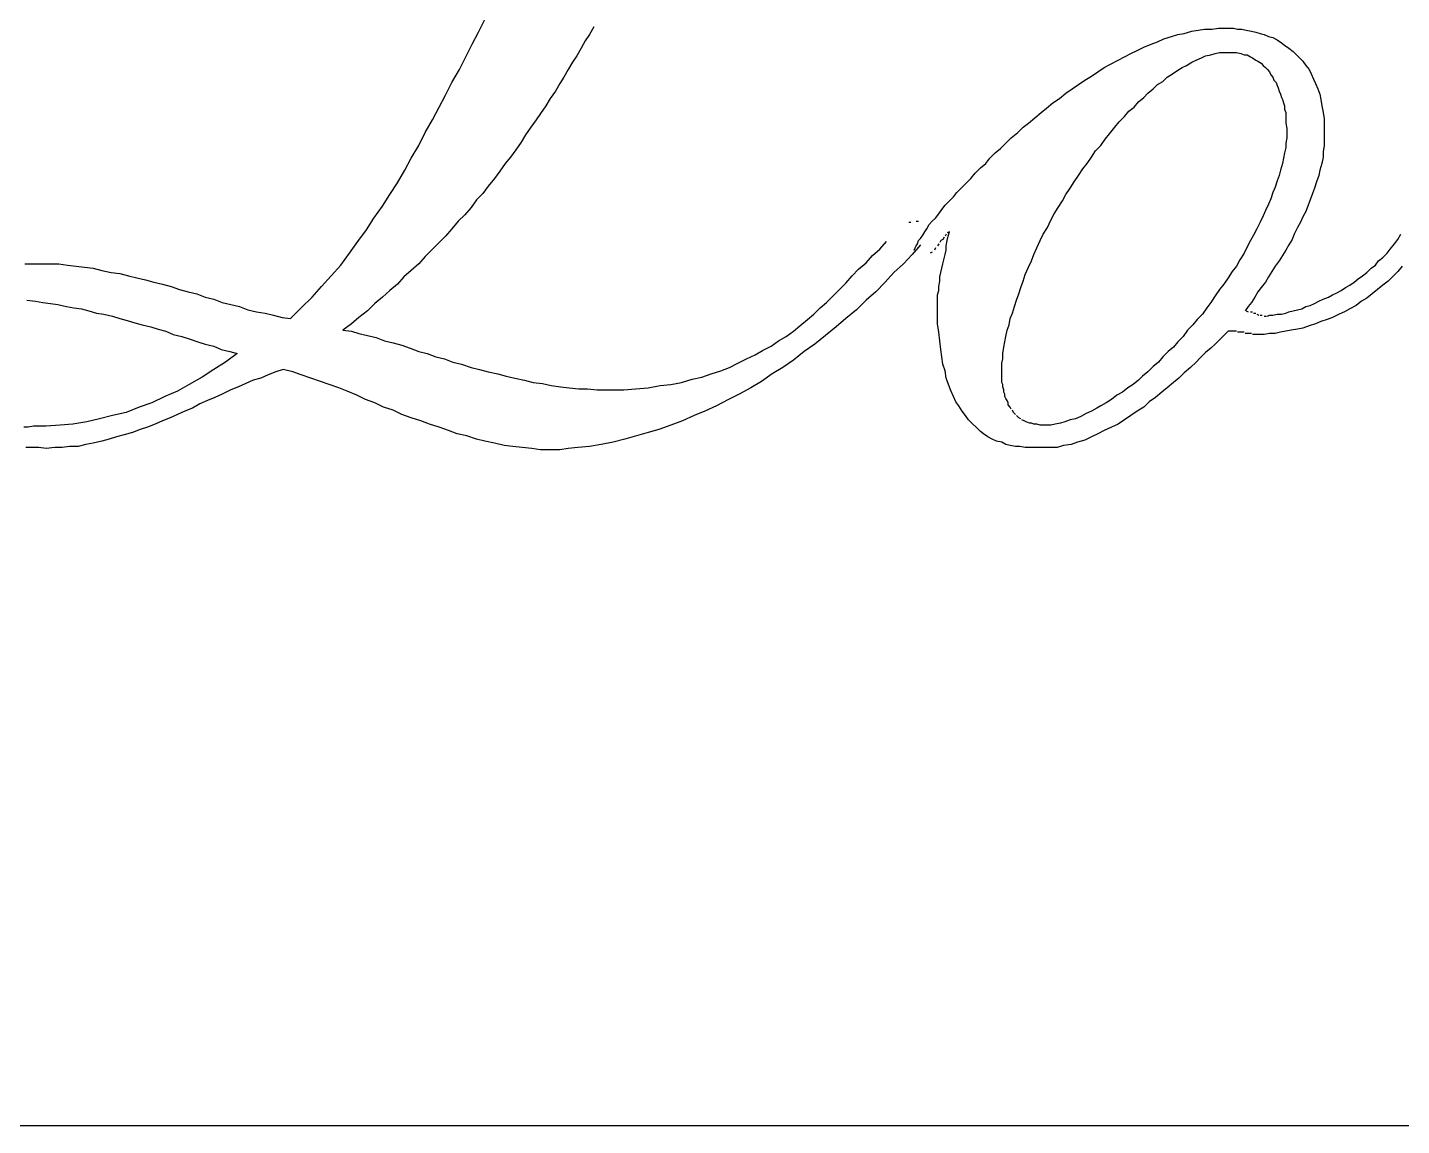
# Model space of a CAD drawing. Extents: x 0 to 382, y 0 to 113.
# Drawn here: x 38.2 to 113.6, y 0 to 60.3 of the extents above; entities that cross this region are included whole.
import ezdxf

# ---------------------------------------------------------------- set-up
doc = ezdxf.new("R2010")
doc.units = 0
doc.layers.get('0').update_dxf_attribs({"linetype": 'CONTINUOUS'})
doc.layers.add('default', color=7, linetype='CONTINUOUS')

msp = doc.modelspace()

# ---------------------------------------------------------------- linework, layer by layer
at = {"color": 0, "linetype": 'CONTINUOUS'}
for p, q in [((62.9384, 60), (63.28994, 60.70314)), ((62.5868, 59.35548), (62.9384, 60)), ((69.03212, 59.88282), (68.79776, 59.53128)), ((69.26648, 60.29298), (69.03212, 59.88282)), ((100.20398, 59.47266), (100.55558, 59.64846)), ((100.55558, 59.64846), (100.96574, 59.76564)), ((100.96574, 59.76564), (101.31728, 59.88282)), ((101.31728, 59.88282), (101.66882, 59.94138)), ((101.66882, 59.94138), (102.07898, 60.05862)), ((102.07898, 60.05862), (102.43058, 60.11718)), ((102.43058, 60.11718), (102.78212, 60.1758)), ((102.78212, 60.1758), (103.19228, 60.1758)), ((103.19228, 60.1758), (103.54382, 60.23436)), ((103.54382, 60.23436), (103.89542, 60.23436)), ((103.89542, 60.23436), (104.12978, 60.23436)), ((104.12978, 60.23436), (104.36414, 60.23436)), ((104.36414, 60.23436), (104.5985, 60.1758)), ((104.5985, 60.1758), (104.83292, 60.1758)), ((104.83292, 60.1758), (105.06728, 60.11718)), ((105.06728, 60.11718), (105.36026, 60.05862)), ((105.36026, 60.05862), (105.59462, 60)), ((105.59462, 60), (105.82898, 59.94138)), ((105.82898, 59.94138), (106.0634, 59.88282)), ((106.0634, 59.88282), (106.29776, 59.76564)), ((106.29776, 59.76564), (106.53212, 59.70702)), ((106.53212, 59.70702), (106.76648, 59.58984)), ((106.76648, 59.58984), (107.0009, 59.41404)), ((62.23526, 58.65234), (62.5868, 59.35548)), ((68.5634, 59.12112), (68.32898, 58.71096)), ((68.79776, 59.53128), (68.5634, 59.12112)), ((98.3876, 58.65234), (98.73914, 58.82814)), ((98.73914, 58.82814), (99.09074, 59.00388)), ((99.09074, 59.00388), (99.44228, 59.17968)), ((99.44228, 59.17968), (99.85244, 59.35548)), ((99.85244, 59.35548), (100.20398, 59.47266)), ((103.13366, 58.76952), (103.36808, 58.82814)), ((103.36808, 58.82814), (103.60244, 58.8867)), ((103.60244, 58.8867), (103.89542, 58.8867)), ((103.89542, 58.8867), (104.12978, 58.8867)), ((104.12978, 58.8867), (104.36414, 58.8867)), ((104.36414, 58.8867), (104.53994, 58.8867)), ((104.53994, 58.8867), (104.7743, 58.82814)), ((104.7743, 58.82814), (104.9501, 58.76952)), ((107.0009, 59.41404), (107.17664, 59.29686)), ((107.17664, 59.29686), (107.411, 59.12112)), ((107.411, 59.12112), (107.64542, 58.94532)), ((107.64542, 58.94532), (107.82116, 58.76952)), ((61.88366, 57.9492), (62.23526, 58.65234)), ((68.09462, 58.35936), (67.86026, 57.9492)), ((68.32898, 58.71096), (68.09462, 58.35936)), ((96.92276, 57.83202), (97.2743, 58.06638)), ((97.2743, 58.06638), (97.6259, 58.24218)), ((97.6259, 58.24218), (98.036, 58.47654)), ((98.036, 58.47654), (98.3876, 58.65234)), ((101.25866, 57.89064), (101.55164, 58.06638)), ((101.55164, 58.06638), (101.786, 58.18362)), ((101.786, 58.18362), (102.07898, 58.35936)), ((102.07898, 58.35936), (102.3134, 58.47654)), ((102.3134, 58.47654), (102.60632, 58.59378)), ((102.60632, 58.59378), (102.84074, 58.71096)), ((102.84074, 58.71096), (103.13366, 58.76952)), ((104.9501, 58.76952), (105.1259, 58.76952)), ((105.1259, 58.76952), (105.30164, 58.65234)), ((105.30164, 58.65234), (105.41882, 58.59378)), ((105.41882, 58.59378), (105.59462, 58.47654)), ((105.59462, 58.47654), (105.7118, 58.41798)), ((105.7118, 58.41798), (105.8876, 58.3008)), ((105.8876, 58.3008), (106.00478, 58.18362)), ((106.00478, 58.18362), (106.12196, 58.06638)), ((106.12196, 58.06638), (106.23914, 57.9492)), ((107.82116, 58.76952), (107.99696, 58.59378)), ((107.99696, 58.59378), (108.17276, 58.41798)), ((108.17276, 58.41798), (108.3485, 58.18362)), ((108.3485, 58.18362), (108.5243, 57.9492)), ((61.4735, 57.24612), (61.88366, 57.9492)), ((67.6259, 57.53904), (67.39148, 57.1875)), ((67.86026, 57.9492), (67.6259, 57.53904)), ((95.86808, 57.12888), (96.21962, 57.3633)), ((96.21962, 57.3633), (96.57116, 57.59766)), ((96.57116, 57.59766), (96.92276, 57.83202)), ((100.49696, 57.30468), (100.73132, 57.53904)), ((100.73132, 57.53904), (101.0243, 57.71484)), ((101.0243, 57.71484), (101.25866, 57.89064)), ((106.23914, 57.9492), (106.35632, 57.83202)), ((106.35632, 57.83202), (106.41494, 57.65628)), ((106.41494, 57.65628), (106.53212, 57.53904)), ((106.53212, 57.53904), (106.59074, 57.3633)), ((106.59074, 57.3633), (106.70792, 57.24612)), ((108.5243, 57.9492), (108.64148, 57.71484)), ((108.64148, 57.71484), (108.75866, 57.42186)), ((108.75866, 57.42186), (108.8759, 57.1875)), ((61.12196, 56.54298), (61.4735, 57.24612)), ((67.15712, 56.77734), (66.86414, 56.36718)), ((67.39148, 57.1875), (67.15712, 56.77734)), ((94.8134, 56.36718), (95.16494, 56.66016)), ((95.16494, 56.66016), (95.51648, 56.89452)), ((95.51648, 56.89452), (95.86808, 57.12888)), ((99.44228, 56.4258), (99.67664, 56.66016)), ((99.67664, 56.66016), (99.96962, 56.89452)), ((99.96962, 56.89452), (100.20398, 57.12888)), ((100.20398, 57.12888), (100.49696, 57.30468)), ((106.70792, 57.24612), (106.76648, 57.07032)), ((106.76648, 57.07032), (106.8251, 56.95314)), ((106.8251, 56.95314), (106.88366, 56.77734)), ((106.88366, 56.77734), (106.94228, 56.60154)), ((106.94228, 56.60154), (107.0009, 56.4258)), ((108.8759, 57.1875), (108.99308, 56.89452)), ((108.99308, 56.89452), (109.11026, 56.60154)), ((109.11026, 56.60154), (109.16882, 56.30862)), ((60.41882, 55.19532), (60.77042, 55.89846)), ((60.77042, 55.89846), (61.12196, 56.54298)), ((66.62978, 55.95702), (66.3368, 55.54686)), ((66.86414, 56.36718), (66.62978, 55.95702)), ((93.81728, 55.60548), (94.11026, 55.83984)), ((94.11026, 55.83984), (94.4618, 56.13282)), ((94.4618, 56.13282), (94.8134, 56.36718)), ((98.62196, 55.66404), (98.91494, 55.89846)), ((98.91494, 55.89846), (99.1493, 56.19138)), ((99.1493, 56.19138), (99.44228, 56.4258)), ((107.0009, 56.4258), (107.05946, 56.30862)), ((107.05946, 56.30862), (107.11808, 56.13282)), ((107.11808, 56.13282), (107.17664, 55.95702)), ((107.17664, 55.95702), (107.17664, 55.78128)), ((109.16882, 56.30862), (109.22744, 55.95702)), ((109.22744, 55.95702), (109.286, 55.60548)), ((60.00866, 54.49218), (60.41882, 55.19532)), ((66.10244, 55.19532), (65.80946, 54.78516)), ((66.3368, 55.54686), (66.10244, 55.19532)), ((93.11414, 55.01952), (93.46574, 55.3125)), ((93.46574, 55.3125), (93.81728, 55.60548)), ((97.86026, 54.78516), (98.09462, 55.07814)), ((98.09462, 55.07814), (98.3876, 55.37112)), ((98.3876, 55.37112), (98.62196, 55.66404)), ((107.17664, 55.78128), (107.23526, 55.60548)), ((107.23526, 55.60548), (107.23526, 55.4883)), ((107.23526, 55.4883), (107.23526, 55.3125)), ((107.23526, 55.3125), (107.23526, 55.1367)), ((107.23526, 55.1367), (107.23526, 55.01952)), ((109.286, 55.60548), (109.34462, 55.25388)), ((109.34462, 55.25388), (109.34462, 54.84378)), ((59.65712, 53.78904), (60.00866, 54.49218)), ((65.51648, 54.375), (65.28212, 53.96484)), ((65.80946, 54.78516), (65.51648, 54.375)), ((92.17664, 54.1992), (92.52824, 54.49218)), ((92.52824, 54.49218), (92.82116, 54.78516)), ((92.82116, 54.78516), (93.11414, 55.01952)), ((97.33292, 54.14064), (97.56728, 54.43362)), ((97.56728, 54.43362), (97.86026, 54.78516)), ((107.23526, 55.01952), (107.29382, 54.72654)), ((107.29382, 54.72654), (107.29382, 54.49218)), ((107.29382, 54.49218), (107.29382, 54.1992)), ((109.34462, 54.84378), (109.34462, 54.43362)), ((109.34462, 54.43362), (109.34462, 54.14064)), ((59.24696, 53.08596), (59.65712, 53.78904)), ((64.98914, 53.55468), (64.69616, 53.14452)), ((65.28212, 53.96484), (64.98914, 53.55468)), ((91.29776, 53.37888), (91.59074, 53.6133)), ((91.59074, 53.6133), (91.88366, 53.90628)), ((91.88366, 53.90628), (92.17664, 54.1992)), ((96.80558, 53.49612), (97.0985, 53.78904)), ((97.0985, 53.78904), (97.33292, 54.14064)), ((107.23526, 53.67186), (107.17664, 53.37888)), ((107.29382, 54.1992), (107.23526, 53.90628)), ((107.23526, 53.90628), (107.23526, 53.67186)), ((109.34462, 53.78904), (109.286, 53.4375)), ((109.34462, 54.14064), (109.34462, 53.78904)), ((58.89542, 52.44138), (59.24696, 53.08596)), ((64.40324, 52.79298), (64.11026, 52.38282)), ((64.69616, 53.14452), (64.40324, 52.79298)), ((90.47744, 52.55862), (90.77042, 52.79298)), ((90.77042, 52.79298), (91.00478, 53.08596)), ((91.00478, 53.08596), (91.29776, 53.37888)), ((96.10244, 52.5), (96.3368, 52.79298)), ((96.3368, 52.79298), (96.57116, 53.14452)), ((96.57116, 53.14452), (96.80558, 53.49612)), ((107.05946, 52.79298), (106.94228, 52.44138)), ((107.11808, 53.08596), (107.05946, 52.79298)), ((107.17664, 53.37888), (107.11808, 53.08596)), ((109.22744, 52.79298), (109.11026, 52.44138)), ((109.286, 53.14452), (109.22744, 52.79298)), ((109.286, 53.4375), (109.286, 53.14452)), ((58.48526, 51.7383), (58.89542, 52.44138)), ((64.11026, 52.38282), (63.81728, 51.97266)), ((89.9501, 51.97266), (90.18446, 52.26564)), ((90.18446, 52.26564), (90.47744, 52.55862)), ((95.63366, 51.79686), (95.86808, 52.14846)), ((95.86808, 52.14846), (96.10244, 52.5)), ((106.88366, 52.14846), (106.76648, 51.85548)), ((106.94228, 52.44138), (106.88366, 52.14846)), ((109.05164, 52.14846), (108.93446, 51.79686)), ((109.11026, 52.44138), (109.05164, 52.14846)), ((58.0751, 51.09378), (58.48526, 51.7383)), ((63.46574, 51.5625), (63.17276, 51.15234)), ((63.81728, 51.97266), (63.46574, 51.5625)), ((89.1884, 51.21096), (89.42276, 51.44532)), ((89.42276, 51.44532), (89.71574, 51.7383)), ((89.71574, 51.7383), (89.9501, 51.97266)), ((95.16494, 51.09378), (95.3993, 51.44532)), ((95.3993, 51.44532), (95.63366, 51.79686)), ((106.6493, 51.50388), (106.53212, 51.21096)), ((106.76648, 51.85548), (106.6493, 51.50388)), ((108.81728, 51.44532), (108.7001, 51.15234)), ((108.93446, 51.79686), (108.81728, 51.44532)), ((57.66494, 50.4492), (58.0751, 51.09378)), ((62.82116, 50.8008), (62.52824, 50.39064)), ((63.17276, 51.15234), (62.82116, 50.8008)), ((88.54382, 50.50782), (88.77824, 50.74218)), ((88.77824, 50.74218), (89.0126, 50.97654)), ((89.0126, 50.97654), (89.1884, 51.21096)), ((94.75478, 50.39064), (94.98914, 50.74218)), ((94.98914, 50.74218), (95.16494, 51.09378)), ((106.29776, 50.56638), (106.12196, 50.21484)), ((106.41494, 50.85936), (106.29776, 50.56638)), ((106.53212, 51.21096), (106.41494, 50.85936)), ((108.58292, 50.8008), (108.46574, 50.50782)), ((108.7001, 51.15234), (108.58292, 50.8008)), ((56.786, 49.16016), (57.19616, 49.80468)), ((57.19616, 49.80468), (57.66494, 50.4492)), ((62.17664, 49.98048), (61.8251, 49.62888)), ((62.52824, 50.39064), (62.17664, 49.98048)), ((87.84074, 49.62888), (88.01648, 49.80468)), ((88.01648, 49.80468), (88.19228, 50.03904)), ((88.19228, 50.03904), (88.36808, 50.27346)), ((88.36808, 50.27346), (88.54382, 50.50782)), ((94.34462, 49.6875), (94.52042, 50.03904)), ((94.52042, 50.03904), (94.75478, 50.39064)), ((106.00478, 49.92186), (105.82898, 49.57032)), ((106.12196, 50.21484), (106.00478, 49.92186)), ((108.17276, 49.8633), (108.05558, 49.57032)), ((108.3485, 50.15628), (108.17276, 49.8633)), ((108.46574, 50.50782), (108.3485, 50.15628)), ((56.31728, 48.51564), (56.786, 49.16016)), ((61.4735, 49.21878), (61.12196, 48.80862)), ((61.8251, 49.62888), (61.4735, 49.21878)), ((86.55164, 49.57032), (86.66882, 49.57032)), ((86.9618, 49.62888), (87.07898, 49.62888)), ((87.3134, 48.86718), (87.43058, 49.04298)), ((87.43058, 49.04298), (87.54776, 49.21878)), ((87.54776, 49.21878), (87.66494, 49.45314)), ((87.66494, 49.45314), (87.84074, 49.62888)), ((88.77824, 49.04298), (88.661, 48.98436)), ((88.71962, 48.80862), (88.77824, 49.04298)), ((93.93446, 48.9258), (94.16882, 49.27734)), ((94.16882, 49.27734), (94.34462, 49.6875)), ((105.65324, 49.21878), (105.47744, 48.86718)), ((105.82898, 49.57032), (105.65324, 49.21878)), ((107.87978, 49.27734), (107.70398, 48.9258)), ((108.05558, 49.57032), (107.87978, 49.27734)), ((55.8485, 47.87112), (56.31728, 48.51564)), ((60.77042, 48.45702), (60.36026, 48.04686)), ((61.12196, 48.80862), (60.77042, 48.45702)), ((84.96962, 48.10548), (85.32116, 48.51564)), ((87.19616, 48.33984), (86.72744, 47.8125)), ((86.90324, 48.16404), (86.9618, 48.28128)), ((86.9618, 48.28128), (87.02042, 48.39846)), ((87.02042, 48.39846), (87.07898, 48.5742)), ((87.07898, 48.5742), (87.19616, 48.69138)), ((87.19616, 48.69138), (87.3134, 48.86718)), ((88.19228, 48.39846), (88.13366, 48.28128)), ((88.30946, 48.5742), (88.2509, 48.45702)), ((88.42664, 48.63282), (88.30946, 48.5742)), ((88.48526, 48.75), (88.42664, 48.63282)), ((88.60244, 48.9258), (88.54382, 48.80862)), ((88.60244, 48.28128), (88.661, 48.5742)), ((88.60244, 48.04686), (88.60244, 48.28128)), ((88.661, 48.5742), (88.71962, 48.80862)), ((93.58292, 48.16404), (93.75866, 48.5742)), ((93.75866, 48.5742), (93.93446, 48.9258)), ((105.30164, 48.5742), (105.1259, 48.22266)), ((105.47744, 48.86718), (105.30164, 48.5742)), ((107.411, 48.33984), (107.23526, 48.04686)), ((107.5868, 48.63282), (107.411, 48.33984)), ((107.70398, 48.9258), (107.5868, 48.63282)), ((112.97744, 48.10548), (113.2118, 48.39846)), ((113.2118, 48.39846), (113.3876, 48.63282)), ((113.3876, 48.63282), (113.5634, 48.9258)), ((55.37978, 47.22654), (55.8485, 47.87112)), ((60.00866, 47.69532), (59.65712, 47.28516)), ((60.36026, 48.04686), (60.00866, 47.69532)), ((84.20792, 47.34378), (84.55946, 47.75388)), ((84.55946, 47.75388), (84.96962, 48.10548)), ((86.72744, 47.8125), (86.25866, 47.28516)), ((86.84462, 48.04686), (86.90324, 48.16404)), ((87.84074, 47.92968), (87.7235, 47.87112)), ((88.01648, 48.16404), (87.95792, 48.04686)), ((88.42664, 47.28516), (88.48526, 47.57814)), ((88.48526, 47.57814), (88.54382, 47.8125)), ((88.54382, 47.8125), (88.60244, 48.04686)), ((93.28994, 47.46096), (93.40712, 47.8125)), ((93.40712, 47.8125), (93.58292, 48.16404)), ((104.71574, 47.51952), (104.53994, 47.16798)), ((104.9501, 47.87112), (104.71574, 47.51952)), ((105.1259, 48.22266), (104.9501, 47.87112)), ((107.05946, 47.75388), (106.88366, 47.46096)), ((107.23526, 48.04686), (107.05946, 47.75388)), ((112.33292, 47.46096), (112.56728, 47.6367)), ((112.56728, 47.6367), (112.80164, 47.87112)), ((112.80164, 47.87112), (112.97744, 48.10548)), ((38.036, 47.28516), (38.50478, 47.28516)), ((38.50478, 47.28516), (38.9735, 47.28516)), ((38.9735, 47.28516), (39.44228, 47.28516)), ((39.44228, 47.28516), (39.911, 47.28516)), ((39.911, 47.28516), (40.37978, 47.22654)), ((40.37978, 47.22654), (40.8485, 47.16798)), ((40.8485, 47.16798), (41.31728, 47.10936)), ((41.31728, 47.10936), (41.786, 47.0508)), ((41.786, 47.0508), (42.25478, 46.93362)), ((42.25478, 46.93362), (42.78212, 46.81638)), ((42.78212, 46.81638), (43.2509, 46.75782)), ((43.2509, 46.75782), (43.71962, 46.64064)), ((54.85244, 46.64064), (55.37978, 47.22654)), ((59.24696, 46.93362), (58.8368, 46.58202)), ((59.65712, 47.28516), (59.24696, 46.93362)), ((83.44616, 46.64064), (83.79776, 46.99218)), ((83.79776, 46.99218), (84.20792, 47.34378)), ((85.73132, 46.81638), (85.2626, 46.28904)), ((86.25866, 47.28516), (85.73132, 46.81638)), ((88.2509, 46.58202), (88.30946, 46.81638)), ((88.30946, 46.81638), (88.36808, 47.0508)), ((88.36808, 47.0508), (88.42664, 47.28516)), ((92.9384, 46.6992), (93.11414, 47.10936)), ((93.11414, 47.10936), (93.28994, 47.46096)), ((104.30558, 46.875), (104.07116, 46.52346)), ((104.53994, 47.16798), (104.30558, 46.875)), ((106.4735, 46.875), (106.29776, 46.58202)), ((106.6493, 47.16798), (106.4735, 46.875)), ((106.88366, 47.46096), (106.6493, 47.16798)), ((111.45398, 46.64064), (111.6884, 46.81638)), ((111.6884, 46.81638), (111.92276, 47.0508)), ((111.92276, 47.0508), (112.15712, 47.22654)), ((112.15712, 47.22654), (112.33292, 47.46096)), ((113.3876, 46.875), (113.09462, 46.58202)), ((113.62196, 47.16798), (113.3876, 46.875)), ((43.71962, 46.64064), (44.1884, 46.52346)), ((44.1884, 46.52346), (44.65712, 46.40628)), ((44.65712, 46.40628), (45.1259, 46.28904)), ((45.1259, 46.28904), (45.59462, 46.17186)), ((45.59462, 46.17186), (46.0634, 46.05468)), ((46.0634, 46.05468), (46.53212, 45.87888)), ((53.79776, 45.46878), (54.3251, 46.05468)), ((54.3251, 46.05468), (54.85244, 46.64064)), ((58.48526, 46.17186), (58.0751, 45.82032)), ((58.8368, 46.58202), (58.48526, 46.17186)), ((82.74308, 45.87888), (83.09462, 46.23048)), ((83.09462, 46.23048), (83.44616, 46.64064)), ((85.2626, 46.28904), (84.73526, 45.7617)), ((88.19228, 46.05468), (88.2509, 46.34766)), ((88.19228, 45.82032), (88.19228, 46.05468)), ((88.2509, 46.34766), (88.2509, 46.58202)), ((92.70398, 45.99612), (92.82116, 46.34766)), ((92.82116, 46.34766), (92.9384, 46.6992)), ((103.8368, 46.17186), (103.60244, 45.87888)), ((104.07116, 46.52346), (103.8368, 46.17186)), ((106.12196, 46.28904), (105.8876, 45.99612)), ((106.29776, 46.58202), (106.12196, 46.28904)), ((110.51648, 45.99612), (110.7509, 46.1133)), ((110.7509, 46.1133), (110.98526, 46.28904)), ((110.98526, 46.28904), (111.21962, 46.46484)), ((111.21962, 46.46484), (111.45398, 46.64064)), ((112.56728, 46.1133), (112.2743, 45.87888)), ((112.86026, 46.34766), (112.56728, 46.1133)), ((113.09462, 46.58202), (112.86026, 46.34766)), ((38.15324, 45.29298), (38.62196, 45.23436)), ((46.53212, 45.87888), (47.0009, 45.7617)), ((47.0009, 45.7617), (47.46962, 45.64452)), ((47.46962, 45.64452), (47.9384, 45.46878)), ((47.9384, 45.46878), (48.40712, 45.35154)), ((48.40712, 45.35154), (48.8759, 45.1758)), ((53.2118, 44.88282), (53.79776, 45.46878)), ((57.66494, 45.46878), (57.25478, 45.11718)), ((58.0751, 45.82032), (57.66494, 45.46878)), ((82.03994, 45.1758), (82.39148, 45.52734)), ((82.39148, 45.52734), (82.74308, 45.87888)), ((84.20792, 45.29298), (83.68058, 44.76564)), ((84.73526, 45.7617), (84.20792, 45.29298)), ((88.13366, 45.58596), (88.19228, 45.82032)), ((88.13366, 45.35154), (88.13366, 45.58596)), ((88.13366, 45.05862), (88.13366, 45.35154)), ((92.35244, 44.94138), (92.46962, 45.29298)), ((92.46962, 45.29298), (92.5868, 45.64452)), ((92.5868, 45.64452), (92.70398, 45.99612)), ((103.36808, 45.52734), (103.13366, 45.1758)), ((103.60244, 45.87888), (103.36808, 45.52734)), ((105.536, 45.46878), (105.36026, 45.1758)), ((105.7118, 45.7617), (105.536, 45.46878)), ((105.8876, 45.99612), (105.7118, 45.7617)), ((109.05164, 45.23436), (109.286, 45.35154)), ((109.286, 45.35154), (109.57898, 45.46878)), ((109.57898, 45.46878), (109.8134, 45.58596)), ((109.8134, 45.58596), (110.04776, 45.70314)), ((110.04776, 45.70314), (110.28212, 45.82032)), ((110.28212, 45.82032), (110.51648, 45.99612)), ((111.6884, 45.41016), (111.39542, 45.23436)), ((111.98132, 45.64452), (111.6884, 45.41016)), ((112.2743, 45.87888), (111.98132, 45.64452)), ((38.62196, 45.23436), (39.03212, 45.1758)), ((39.03212, 45.1758), (39.44228, 45.11718)), ((39.44228, 45.11718), (39.85244, 45.05862)), ((39.85244, 45.05862), (40.32116, 44.94138)), ((40.32116, 44.94138), (40.73132, 44.88282)), ((40.73132, 44.88282), (41.14148, 44.8242)), ((41.14148, 44.8242), (41.55164, 44.70702)), ((41.55164, 44.70702), (41.9618, 44.58984)), ((41.9618, 44.58984), (42.37196, 44.53128)), ((42.37196, 44.53128), (42.84074, 44.41404)), ((48.8759, 45.1758), (49.34462, 45.05862)), ((49.34462, 45.05862), (49.8134, 44.94138)), ((49.8134, 44.94138), (50.28212, 44.76564)), ((50.28212, 44.76564), (50.7509, 44.64846)), ((50.7509, 44.64846), (51.21962, 44.58984)), ((51.21962, 44.58984), (51.6884, 44.47266)), ((52.6259, 44.29686), (53.2118, 44.88282)), ((56.84462, 44.70702), (56.3759, 44.35548)), ((57.25478, 45.11718), (56.84462, 44.70702)), ((80.98526, 44.2383), (81.3368, 44.53128)), ((81.3368, 44.53128), (81.6884, 44.88282)), ((81.6884, 44.88282), (82.03994, 45.1758)), ((83.68058, 44.76564), (83.09462, 44.29686)), ((88.13366, 44.53128), (88.13366, 45.05862)), ((88.13366, 44.00388), (88.13366, 44.53128)), ((92.11808, 44.29686), (92.23526, 44.58984)), ((92.23526, 44.58984), (92.35244, 44.94138)), ((102.66494, 44.53128), (102.37196, 44.2383)), ((102.8993, 44.88282), (102.66494, 44.53128)), ((103.13366, 45.1758), (102.8993, 44.88282)), ((105.18446, 44.94138), (105.00866, 44.70702)), ((105.06728, 44.70702), (105.18446, 44.64846)), ((105.36026, 45.1758), (105.18446, 44.94138)), ((105.30164, 44.64846), (105.41882, 44.64846)), ((105.47744, 44.58984), (105.59462, 44.58984)), ((105.65324, 44.53128), (105.77042, 44.47266)), ((106.53212, 44.47266), (106.76648, 44.53128)), ((106.76648, 44.53128), (107.0009, 44.53128)), ((107.0009, 44.53128), (107.23526, 44.58984)), ((107.23526, 44.58984), (107.411, 44.64846)), ((107.411, 44.64846), (107.64542, 44.70702)), ((107.64542, 44.70702), (107.87978, 44.76564)), ((107.87978, 44.76564), (108.11414, 44.8242)), ((108.11414, 44.8242), (108.3485, 44.94138)), ((108.3485, 44.94138), (108.58292, 45)), ((108.58292, 45), (108.81728, 45.11718)), ((108.81728, 45.11718), (109.05164, 45.23436)), ((110.16494, 44.53128), (109.8134, 44.35548)), ((110.45792, 44.64846), (110.16494, 44.53128)), ((110.7509, 44.8242), (110.45792, 44.64846)), ((111.10244, 45), (110.7509, 44.8242)), ((111.39542, 45.23436), (111.10244, 45)), ((42.84074, 44.41404), (43.2509, 44.29686)), ((43.2509, 44.29686), (43.661, 44.17968)), ((43.661, 44.17968), (44.07116, 44.0625)), ((44.07116, 44.0625), (44.48132, 43.94532)), ((44.48132, 43.94532), (44.9501, 43.82814)), ((44.9501, 43.82814), (45.36026, 43.71096)), ((51.6884, 44.47266), (52.15712, 44.35548)), ((52.15712, 44.35548), (52.6259, 44.29686)), ((55.96574, 44.00388), (55.49696, 43.65234)), ((56.3759, 44.35548), (55.96574, 44.00388)), ((80.2235, 43.59378), (80.5751, 43.8867)), ((80.5751, 43.8867), (80.98526, 44.2383)), ((82.56728, 43.82814), (81.98132, 43.35936)), ((83.09462, 44.29686), (82.56728, 43.82814)), ((88.19228, 43.53516), (88.13366, 44.00388)), ((91.94228, 43.65234), (92.05946, 43.94532)), ((92.05946, 43.94532), (92.11808, 44.29686)), ((102.1376, 43.94532), (101.84462, 43.65234)), ((102.37196, 44.2383), (102.1376, 43.94532)), ((105.82898, 44.47266), (105.94616, 44.47266)), ((106.0634, 44.41404), (106.18058, 44.41404)), ((106.23914, 44.41404), (106.35632, 44.47266)), ((106.35632, 44.47266), (106.53212, 44.47266)), ((108.17276, 43.76952), (107.87978, 43.71096)), ((108.5243, 43.8867), (108.17276, 43.76952)), ((108.8759, 44.00388), (108.5243, 43.8867)), ((109.16882, 44.12112), (108.8759, 44.00388)), ((109.52042, 44.2383), (109.16882, 44.12112)), ((109.8134, 44.35548), (109.52042, 44.2383)), ((45.36026, 43.71096), (45.77042, 43.59378)), ((45.77042, 43.59378), (46.18058, 43.41798)), ((46.18058, 43.41798), (46.6493, 43.3008)), ((46.6493, 43.3008), (47.05946, 43.18362)), ((47.05946, 43.18362), (47.52824, 43.00782)), ((47.52824, 43.00782), (47.9384, 42.89064)), ((55.49696, 43.65234), (55.96574, 43.59378)), ((55.96574, 43.59378), (56.3759, 43.47654)), ((56.3759, 43.47654), (56.84462, 43.35936)), ((56.84462, 43.35936), (57.3134, 43.24218)), ((57.3134, 43.24218), (57.78212, 43.06638)), ((57.78212, 43.06638), (58.2509, 42.9492)), ((78.99308, 42.77346), (79.40324, 43.06638)), ((79.40324, 43.06638), (79.8134, 43.3008)), ((79.8134, 43.3008), (80.2235, 43.59378)), ((81.98132, 43.35936), (81.39542, 42.89064)), ((88.2509, 43.06638), (88.19228, 43.53516)), ((88.30946, 42.59766), (88.2509, 43.06638)), ((91.76648, 42.71484), (91.8251, 43.00782)), ((91.8251, 43.00782), (91.88366, 43.3008)), ((91.88366, 43.3008), (91.94228, 43.65234)), ((101.31728, 43.00782), (101.08292, 42.71484)), ((101.61026, 43.3008), (101.31728, 43.00782)), ((101.84462, 43.65234), (101.61026, 43.3008)), ((103.60244, 43.125), (103.36808, 42.89064)), ((103.8368, 43.35936), (103.60244, 43.125)), ((104.07116, 43.59378), (103.8368, 43.35936)), ((104.1884, 43.59378), (104.07116, 43.59378)), ((104.30558, 43.59378), (104.1884, 43.59378)), ((104.42276, 43.59378), (104.30558, 43.59378)), ((104.53994, 43.59378), (104.42276, 43.59378)), ((104.71574, 43.53516), (104.5985, 43.53516)), ((104.83292, 43.53516), (104.71574, 43.53516)), ((104.9501, 43.53516), (104.83292, 43.53516)), ((105.1259, 43.47654), (105.00866, 43.47654)), ((105.24308, 43.47654), (105.1259, 43.47654)), ((105.36026, 43.47654), (105.24308, 43.47654)), ((105.536, 43.41798), (105.41882, 43.41798)), ((105.65324, 43.41798), (105.536, 43.41798)), ((105.77042, 43.41798), (105.65324, 43.41798)), ((106.0634, 43.41798), (105.77042, 43.41798)), ((106.35632, 43.47654), (106.0634, 43.41798)), ((106.6493, 43.47654), (106.35632, 43.47654)), ((106.94228, 43.53516), (106.6493, 43.47654)), ((107.23526, 43.59378), (106.94228, 43.53516)), ((107.52824, 43.65234), (107.23526, 43.59378)), ((107.87978, 43.71096), (107.52824, 43.65234)), ((47.9384, 42.89064), (48.40712, 42.77346)), ((48.40712, 42.77346), (48.81728, 42.59766)), ((48.81728, 42.59766), (49.286, 42.48048)), ((49.69616, 42.3633), (49.05164, 41.89452)), ((49.286, 42.48048), (49.69616, 42.3633)), ((58.2509, 42.9492), (58.71962, 42.83202)), ((58.71962, 42.83202), (59.1884, 42.65628)), ((59.1884, 42.65628), (59.65712, 42.48048)), ((59.65712, 42.48048), (60.1259, 42.3633)), ((60.1259, 42.3633), (60.59462, 42.1875)), ((77.64542, 42.07032), (78.11414, 42.30468)), ((78.11414, 42.30468), (78.5243, 42.53904)), ((78.5243, 42.53904), (78.99308, 42.77346)), ((80.80946, 42.48048), (80.2235, 42.0117)), ((81.39542, 42.89064), (80.80946, 42.48048)), ((88.36808, 42.1875), (88.30946, 42.59766)), ((91.70792, 42.3633), (91.76648, 42.71484)), ((91.70792, 42.07032), (91.70792, 42.3633)), ((100.78994, 42.48048), (100.49696, 42.1875)), ((101.08292, 42.71484), (100.78994, 42.48048)), ((102.84074, 42.42186), (102.54776, 42.12888)), ((103.13366, 42.65628), (102.84074, 42.42186)), ((103.36808, 42.89064), (103.13366, 42.65628)), ((48.40712, 41.48436), (47.7626, 41.0742)), ((49.05164, 41.89452), (48.40712, 41.48436)), ((52.21574, 41.48436), (51.80558, 41.36718)), ((52.74308, 41.36718), (52.21574, 41.48436)), ((60.59462, 42.1875), (61.0634, 42.07032)), ((61.0634, 42.07032), (61.53212, 41.89452)), ((61.53212, 41.89452), (62.0009, 41.77734)), ((62.0009, 41.77734), (62.52824, 41.60154)), ((62.52824, 41.60154), (62.99696, 41.48436)), ((62.99696, 41.48436), (63.46574, 41.36718)), ((76.23914, 41.4258), (76.70792, 41.60154)), ((76.70792, 41.60154), (77.17664, 41.83596)), ((77.17664, 41.83596), (77.64542, 42.07032)), ((79.6376, 41.60154), (79.05164, 41.25)), ((80.2235, 42.0117), (79.6376, 41.60154)), ((88.42664, 41.77734), (88.36808, 42.1875)), ((88.54382, 41.4258), (88.42664, 41.77734)), ((91.6493, 41.83596), (91.70792, 42.07032)), ((91.6493, 41.54298), (91.6493, 41.83596)), ((91.6493, 41.25), (91.6493, 41.54298)), ((99.96962, 41.66016), (99.67664, 41.36718)), ((100.2626, 41.89452), (99.96962, 41.66016)), ((100.49696, 42.1875), (100.2626, 41.89452)), ((102.02042, 41.60154), (101.66882, 41.30862)), ((102.3134, 41.89452), (102.02042, 41.60154)), ((102.54776, 42.12888), (102.3134, 41.89452)), ((47.7626, 41.0742), (47.05946, 40.66404)), ((50.16494, 40.72266), (49.75478, 40.54686)), ((50.5751, 40.89846), (50.16494, 40.72266)), ((50.98526, 41.01564), (50.5751, 40.89846)), ((51.39542, 41.19138), (50.98526, 41.01564)), ((51.80558, 41.36718), (51.39542, 41.19138)), ((53.2118, 41.19138), (52.74308, 41.36718)), ((53.73914, 41.01564), (53.2118, 41.19138)), ((54.26648, 40.83984), (53.73914, 41.01564)), ((54.73526, 40.66404), (54.26648, 40.83984)), ((63.46574, 41.36718), (63.99308, 41.25)), ((63.99308, 41.25), (64.4618, 41.13282)), ((64.4618, 41.13282), (64.93058, 41.01564)), ((64.93058, 41.01564), (65.45792, 40.89846)), ((65.45792, 40.89846), (65.92664, 40.78128)), ((65.92664, 40.78128), (66.45398, 40.72266)), ((66.45398, 40.72266), (66.92276, 40.60548)), ((73.48526, 40.66404), (74.07116, 40.78128)), ((74.07116, 40.78128), (74.65712, 40.95702)), ((74.65712, 40.95702), (75.18446, 41.0742)), ((75.18446, 41.0742), (75.7118, 41.25)), ((75.7118, 41.25), (76.23914, 41.4258)), ((78.46574, 40.83984), (77.87978, 40.4883)), ((79.05164, 41.25), (78.46574, 40.83984)), ((88.60244, 41.01564), (88.54382, 41.4258)), ((88.71962, 40.72266), (88.60244, 41.01564)), ((88.8368, 40.37112), (88.71962, 40.72266)), ((91.6493, 41.13282), (91.6493, 41.25)), ((91.6493, 41.01564), (91.6493, 41.13282)), ((91.6493, 40.89846), (91.6493, 41.01564)), ((91.6493, 40.78128), (91.6493, 40.89846)), ((91.70792, 40.66404), (91.6493, 40.78128)), ((99.1493, 40.89846), (98.85632, 40.66404)), ((99.38366, 41.13282), (99.1493, 40.89846)), ((99.67664, 41.36718), (99.38366, 41.13282)), ((101.08292, 40.78128), (100.73132, 40.4883)), ((101.3759, 41.01564), (101.08292, 40.78128)), ((101.66882, 41.30862), (101.3759, 41.01564)), ((45.7118, 40.01952), (45.00866, 39.66798)), ((46.41494, 40.3125), (45.7118, 40.01952)), ((47.05946, 40.66404), (46.41494, 40.3125)), ((48.8759, 40.1367), (48.46574, 39.96096)), ((49.34462, 40.37112), (48.8759, 40.1367)), ((49.75478, 40.54686), (49.34462, 40.37112)), ((55.2626, 40.4883), (54.73526, 40.66404)), ((55.73132, 40.3125), (55.2626, 40.4883)), ((56.25866, 40.07814), (55.73132, 40.3125)), ((56.72744, 39.84378), (56.25866, 40.07814)), ((66.92276, 40.60548), (67.4501, 40.54686)), ((67.4501, 40.54686), (67.91882, 40.4883)), ((67.91882, 40.4883), (68.44616, 40.42968)), ((68.44616, 40.42968), (68.91494, 40.42968)), ((68.91494, 40.42968), (69.44228, 40.37112)), ((69.44228, 40.37112), (69.911, 40.37112)), ((69.911, 40.37112), (70.37978, 40.37112)), ((70.37978, 40.37112), (70.90712, 40.37112)), ((70.90712, 40.37112), (71.55164, 40.42968)), ((71.55164, 40.42968), (72.25478, 40.4883)), ((72.25478, 40.4883), (72.8993, 40.60548)), ((72.8993, 40.60548), (73.48526, 40.66404)), ((77.23526, 40.1367), (76.6493, 39.84378)), ((77.87978, 40.4883), (77.23526, 40.1367)), ((89.0126, 40.01952), (88.8368, 40.37112)), ((89.12978, 39.72654), (89.0126, 40.01952)), ((91.70792, 40.54686), (91.70792, 40.66404)), ((91.76648, 40.37112), (91.70792, 40.54686)), ((91.76648, 40.25388), (91.76648, 40.37112)), ((91.8251, 40.1367), (91.76648, 40.25388)), ((91.8251, 40.01952), (91.8251, 40.1367)), ((91.88366, 39.90234), (91.8251, 40.01952)), ((97.97744, 40.07814), (97.68446, 39.84378)), ((98.27042, 40.25388), (97.97744, 40.07814)), ((98.5634, 40.4883), (98.27042, 40.25388)), ((98.85632, 40.66404), (98.5634, 40.4883)), ((100.4384, 40.25388), (100.0868, 39.96096)), ((100.73132, 40.4883), (100.4384, 40.25388)), ((44.30558, 39.43362), (43.60244, 39.14064)), ((45.00866, 39.66798), (44.30558, 39.43362)), ((47.23526, 39.375), (46.8251, 39.1992)), ((47.64542, 39.60936), (47.23526, 39.375)), ((48.05558, 39.78516), (47.64542, 39.60936)), ((48.46574, 39.96096), (48.05558, 39.78516)), ((57.25478, 39.66798), (56.72744, 39.84378)), ((57.7235, 39.43362), (57.25478, 39.66798)), ((58.2509, 39.25782), (57.7235, 39.43362)), ((58.71962, 39.02346), (58.2509, 39.25782)), ((76.00478, 39.49218), (75.36026, 39.1992)), ((76.6493, 39.84378), (76.00478, 39.49218)), ((89.30558, 39.49218), (89.12978, 39.72654)), ((89.48132, 39.1992), (89.30558, 39.49218)), ((91.94228, 39.78516), (91.88366, 39.90234)), ((92.0009, 39.66798), (91.94228, 39.78516)), ((92.0009, 39.5508), (92.0009, 39.66798)), ((92.11808, 39.43362), (92.0009, 39.5508)), ((92.17664, 39.31638), (92.11808, 39.43362)), ((92.29382, 39.14064), (92.23526, 39.25782)), ((96.86414, 39.375), (96.57116, 39.1992)), ((97.0985, 39.49218), (96.86414, 39.375)), ((97.39148, 39.66798), (97.0985, 39.49218)), ((97.68446, 39.84378), (97.39148, 39.66798)), ((99.44228, 39.43362), (99.09074, 39.1992)), ((99.73526, 39.72654), (99.44228, 39.43362)), ((100.0868, 39.96096), (99.73526, 39.72654)), ((40.67276, 38.49612), (39.96962, 38.4375)), ((41.43446, 38.6133), (40.67276, 38.49612)), ((42.1376, 38.78904), (41.43446, 38.6133)), ((42.84074, 38.96484), (42.1376, 38.78904)), ((43.60244, 39.14064), (42.84074, 38.96484)), ((45.18446, 38.49612), (44.7743, 38.32032)), ((45.59462, 38.67186), (45.18446, 38.49612)), ((46.00478, 38.84766), (45.59462, 38.67186)), ((46.41494, 39.02346), (46.00478, 38.84766)), ((46.8251, 39.1992), (46.41494, 39.02346)), ((59.24696, 38.84766), (58.71962, 39.02346)), ((59.7743, 38.67186), (59.24696, 38.84766)), ((60.24308, 38.49612), (59.7743, 38.67186)), ((60.77042, 38.32032), (60.24308, 38.49612)), ((74.12978, 38.67186), (73.48526, 38.4375)), ((74.7743, 38.96484), (74.12978, 38.67186)), ((75.36026, 39.1992), (74.7743, 38.96484)), ((89.65712, 38.96484), (89.48132, 39.1992)), ((89.83292, 38.73048), (89.65712, 38.96484)), ((90.06728, 38.49612), (89.83292, 38.73048)), ((90.24308, 38.32032), (90.06728, 38.49612)), ((92.411, 39.02346), (92.29382, 39.14064)), ((92.5868, 38.84766), (92.46962, 38.96484)), ((92.70398, 38.78904), (92.5868, 38.84766)), ((92.87978, 38.67186), (92.7626, 38.73048)), ((92.99696, 38.6133), (92.87978, 38.67186)), ((93.17276, 38.55468), (92.99696, 38.6133)), ((93.28994, 38.55468), (93.17276, 38.55468)), ((93.40712, 38.49612), (93.28994, 38.55468)), ((93.58292, 38.49612), (93.40712, 38.49612)), ((93.75866, 38.4375), (93.58292, 38.49612)), ((94.57898, 38.49612), (94.34462, 38.4375)), ((94.87196, 38.55468), (94.57898, 38.49612)), ((95.10632, 38.6133), (94.87196, 38.55468)), ((95.3993, 38.73048), (95.10632, 38.6133)), ((95.69228, 38.78904), (95.3993, 38.73048)), ((95.98526, 38.90628), (95.69228, 38.78904)), ((96.27824, 39.08202), (95.98526, 38.90628)), ((96.57116, 39.1992), (96.27824, 39.08202)), ((98.036, 38.49612), (97.68446, 38.32032)), ((98.3876, 38.73048), (98.036, 38.49612)), ((98.73914, 38.96484), (98.3876, 38.73048)), ((99.09074, 39.1992), (98.73914, 38.96484)), ((38.2118, 38.32032), (37.97744, 38.32032)), ((38.50478, 38.37888), (38.2118, 38.32032)), ((39.20792, 38.37888), (38.50478, 38.37888)), ((39.96962, 38.4375), (39.20792, 38.37888)), ((43.0751, 37.79298), (42.66494, 37.6758)), ((43.48526, 37.91016), (43.0751, 37.79298)), ((43.95398, 38.02734), (43.48526, 37.91016)), ((44.36414, 38.20314), (43.95398, 38.02734)), ((44.7743, 38.32032), (44.36414, 38.20314)), ((61.29776, 38.14452), (60.77042, 38.32032)), ((61.76648, 37.96878), (61.29776, 38.14452)), ((62.29382, 37.85154), (61.76648, 37.96878)), ((62.82116, 37.6758), (62.29382, 37.85154)), ((71.61026, 37.85154), (70.96574, 37.6758)), ((72.25478, 38.02734), (71.61026, 37.85154)), ((72.84074, 38.20314), (72.25478, 38.02734)), ((73.48526, 38.4375), (72.84074, 38.20314)), ((90.47744, 38.08596), (90.24308, 38.32032)), ((90.65324, 37.96878), (90.47744, 38.08596)), ((90.8876, 37.79298), (90.65324, 37.96878)), ((91.12196, 37.6758), (90.8876, 37.79298)), ((93.8759, 38.4375), (93.75866, 38.4375)), ((94.05164, 38.4375), (93.8759, 38.4375)), ((94.34462, 38.4375), (94.05164, 38.4375)), ((96.57116, 37.79298), (96.21962, 37.61718)), ((96.92276, 37.96878), (96.57116, 37.79298)), ((97.2743, 38.14452), (96.92276, 37.96878)), ((97.68446, 38.32032), (97.2743, 38.14452)), ((38.27042, 37.20702), (38.09462, 37.20702)), ((38.44616, 37.20702), (38.27042, 37.20702)), ((38.62196, 37.20702), (38.44616, 37.20702)), ((38.79776, 37.20702), (38.62196, 37.20702)), ((39.20792, 37.14846), (38.79776, 37.20702)), ((39.67664, 37.20702), (39.20792, 37.14846)), ((40.0868, 37.20702), (39.67664, 37.20702)), ((40.49696, 37.26564), (40.0868, 37.20702)), ((40.96574, 37.26564), (40.49696, 37.26564)), ((41.3759, 37.38282), (40.96574, 37.26564)), ((41.786, 37.44138), (41.3759, 37.38282)), ((42.25478, 37.55862), (41.786, 37.44138)), ((42.66494, 37.6758), (42.25478, 37.55862)), ((63.28994, 37.55862), (62.82116, 37.6758)), ((63.81728, 37.44138), (63.28994, 37.55862)), ((64.34462, 37.3242), (63.81728, 37.44138)), ((64.8134, 37.26564), (64.34462, 37.3242)), ((65.34074, 37.20702), (64.8134, 37.26564)), ((65.86808, 37.14846), (65.34074, 37.20702)), ((66.3368, 37.08984), (65.86808, 37.14846)), ((66.86414, 37.08984), (66.3368, 37.08984)), ((67.39148, 37.08984), (66.86414, 37.08984)), ((67.86026, 37.14846), (67.39148, 37.08984)), ((68.3876, 37.20702), (67.86026, 37.14846)), ((69.03212, 37.26564), (68.3876, 37.20702)), ((69.67664, 37.38282), (69.03212, 37.26564)), ((70.32116, 37.5), (69.67664, 37.38282)), ((70.96574, 37.6758), (70.32116, 37.5)), ((91.35632, 37.55862), (91.12196, 37.6758)), ((91.6493, 37.5), (91.35632, 37.55862)), ((91.88366, 37.38282), (91.6493, 37.5)), ((92.11808, 37.3242), (91.88366, 37.38282)), ((92.411, 37.26564), (92.11808, 37.3242)), ((92.64542, 37.26564), (92.411, 37.26564)), ((92.9384, 37.20702), (92.64542, 37.26564)), ((93.23132, 37.20702), (92.9384, 37.20702)), ((93.5243, 37.20702), (93.23132, 37.20702)), ((93.93446, 37.20702), (93.5243, 37.20702)), ((94.286, 37.20702), (93.93446, 37.20702)), ((94.69616, 37.20702), (94.286, 37.20702)), ((95.04776, 37.3242), (94.69616, 37.20702)), ((95.45792, 37.38282), (95.04776, 37.3242)), ((95.80946, 37.5), (95.45792, 37.38282)), ((96.21962, 37.61718), (95.80946, 37.5))]:
    msp.add_line(p, q, dxfattribs=at)
at = {"layer": 'default', "color": 0, "linetype": 'CONTINUOUS'}
msp.add_line((0, 0), (382.2244, 0), dxfattribs=at)

doc.saveas('drawing.dxf')
